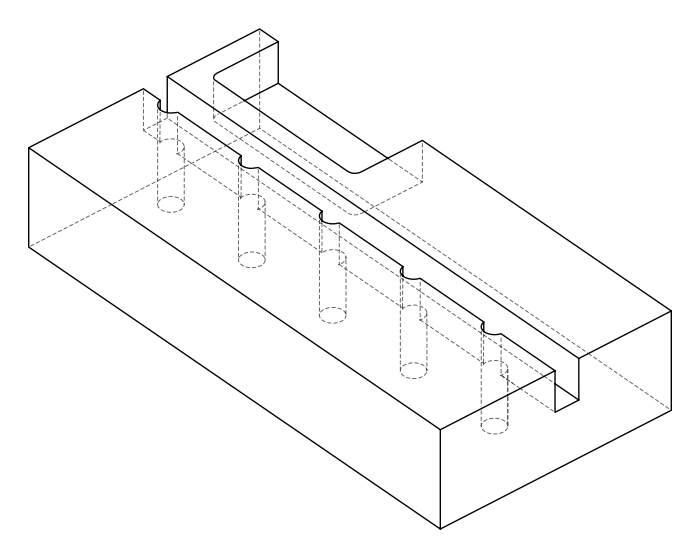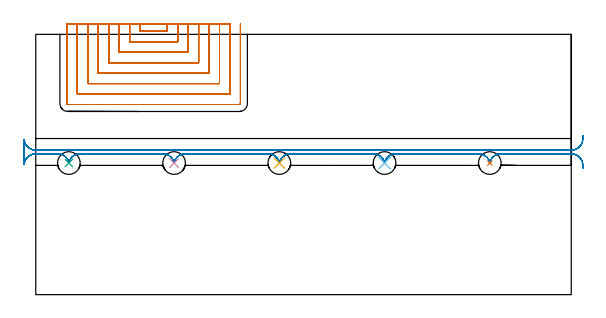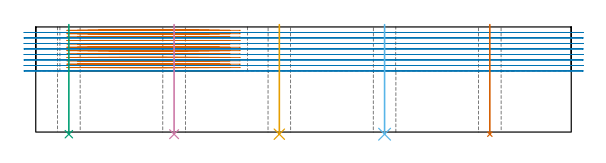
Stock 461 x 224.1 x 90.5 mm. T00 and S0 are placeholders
(PLAN: 7 operations, 2 tool changes, 85.2 min)
(1 MILL_SLOT | SLOT_PARTIAL_RECTANGULAR | NXT0201_011 | Follow Part, ap 3, ae 75% | 66.53 min | 405468 mm3)
(2 MILL_RECTANGULAR_SLOT | SLOT_RECTANGULAR | UGT0201_094 | Follow Part, ap 5, ae 75% | 16.81 min | 423568 mm3)
(3 INDEXABLE_INSERT_DRILL_THROUGH_HOLE_FROM_SOLID | STEP1HOLE | NXT0302_010 | 0.38 min | 15875 mm3)
(4 INDEXABLE_INSERT_DRILL_THROUGH_HOLE_FROM_SOLID_1 | STEP1HOLE_1 | NXT0302_010 | 0.38 min | 15901 mm3)
(5 INDEXABLE_INSERT_DRILL_THROUGH_HOLE_FROM_SOLID_2 | STEP1HOLE_2 | NXT0302_010 | 0.38 min | 15951 mm3)
(6 INDEXABLE_INSERT_DRILL_THROUGH_HOLE_FROM_SOLID_3 | STEP1HOLE_3 | NXT0302_010 | 0.38 min | 15822 mm3)
(7 INDEXABLE_INSERT_DRILL_THROUGH_HOLE_FROM_SOLID_4 | STEP1HOLE_4 | NXT0302_010 | 0.38 min | 15894 mm3)
(TOOL NXT0201_011 | ENDMILL 12mm [2P460-1200-NA 1630] | D12 FL38 Z6)
(TOOL UGT0201_094 | End mill 20 mm | D20 FL38 Z4)
(TOOL NXT0302_010 | Index. Insert Drill 19.5mm [880-D1950L25-05] | D19.5 PA176 FL98 Z2)
(OP 1 MILL_SLOT)
G17 G21 G94 G90
T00 M6
G54
G17 G0 G90 X89.8 Y233.1 S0 M3
G43 Z100.5 H1
Z87.585
G94 G1 Y230.1 F250.
Y226.7 F500.
X113.2
Y230.1
Y233.1 F250.
X80.8
Y230.1
Y217.7 F500.
X122.2
Y230.1
Y233.1 F250.
X71.8
Y230.1
Y208.7 F500.
X131.2
Y230.1
Y233.1 F250.
X62.8
Y230.1
Y199.7 F500.
X140.2
Y230.1
Y233.1 F250.
X53.8
Y230.1
Y190.7 F500.
X149.2
Y230.1
Y233.1 F250.
X44.8
Y230.1
Y181.7 F500.
X158.2
Y230.1
Y233.1 F250.
X35.8
Y230.1
Y172.7 F500.
X167.2
Y230.1
Y233.1 F250.
X26.8
Y230.1
Y164.5 F500.
G3 X27.6 Y163.7 R0.8
G1 X175.4
G3 X176.2 Y164.5 R0.8
G1 Y230.1
Y233.1 F250.
G0 X89.8 Z84.669
G1 Y230.1
Y226.7 F500.
X113.2
Y230.1
Y233.1 F250.
X80.8
Y230.1
Y217.7 F500.
X122.2
Y230.1
Y233.1 F250.
X71.8
Y230.1
Y208.7 F500.
X131.2
Y230.1
Y233.1 F250.
X62.8
Y230.1
Y199.7 F500.
X140.2
Y230.1
Y233.1 F250.
X53.8
Y230.1
Y190.7 F500.
X149.2
Y230.1
Y233.1 F250.
X44.8
Y230.1
Y181.7 F500.
X158.2
Y230.1
Y233.1 F250.
X35.8
Y230.1
Y172.7 F500.
X167.2
Y230.1
Y233.1 F250.
X26.8
Y230.1
Y164.5 F500.
G3 X27.6 Y163.7 R0.8
G1 X175.4
G3 X176.2 Y164.5 R0.8
G1 Y230.1
Y233.1 F250.
G0 X89.8 Z81.754
G1 Y230.1
Y226.7 F500.
X113.2
Y230.1
Y233.1 F250.
X80.8
Y230.1
Y217.7 F500.
X122.2
Y230.1
Y233.1 F250.
X71.8
Y230.1
Y208.7 F500.
X131.2
Y230.1
Y233.1 F250.
X62.8
Y230.1
Y199.7 F500.
X140.2
Y230.1
Y233.1 F250.
X53.8
Y230.1
Y190.7 F500.
X149.2
Y230.1
Y233.1 F250.
X44.8
Y230.1
Y181.7 F500.
X158.2
Y230.1
Y233.1 F250.
X35.8
Y230.1
Y172.7 F500.
X167.2
Y230.1
Y233.1 F250.
X26.8
Y230.1
Y164.5 F500.
G3 X27.6 Y163.7 R0.8
G1 X175.4
G3 X176.2 Y164.5 R0.8
G1 Y230.1
Y233.1 F250.
G0 X89.8 Z78.838
G1 Y230.1
Y226.7 F500.
X113.2
Y230.1
Y233.1 F250.
X80.8
Y230.1
Y217.7 F500.
X122.2
Y230.1
Y233.1 F250.
X71.8
Y230.1
Y208.7 F500.
X131.2
Y230.1
Y233.1 F250.
X62.8
Y230.1
Y199.7 F500.
X140.2
Y230.1
Y233.1 F250.
X53.8
Y230.1
Y190.7 F500.
X149.2
Y230.1
Y233.1 F250.
X44.8
Y230.1
Y181.7 F500.
X158.2
Y230.1
Y233.1 F250.
X35.8
Y230.1
Y172.7 F500.
X167.2
Y230.1
Y233.1 F250.
X26.8
Y230.1
Y164.5 F500.
G3 X27.6 Y163.7 R0.8
G1 X175.4
G3 X176.2 Y164.5 R0.8
G1 Y230.1
Y233.1 F250.
G0 X89.8 Z75.923
G1 Y230.1
Y226.7 F500.
X113.2
Y230.1
Y233.1 F250.
X80.8
Y230.1
Y217.7 F500.
X122.2
Y230.1
Y233.1 F250.
X71.8
Y230.1
Y208.7 F500.
X131.2
Y230.1
Y233.1 F250.
X62.8
Y230.1
Y199.7 F500.
X140.2
Y230.1
Y233.1 F250.
X53.8
Y230.1
Y190.7 F500.
X149.2
Y230.1
Y233.1 F250.
X44.8
Y230.1
Y181.7 F500.
X158.2
Y230.1
Y233.1 F250.
X35.8
Y230.1
Y172.7 F500.
X167.2
Y230.1
Y233.1 F250.
X26.8
Y230.1
Y164.5 F500.
G3 X27.6 Y163.7 R0.8
G1 X175.4
G3 X176.2 Y164.5 R0.8
G1 Y230.1
Y233.1 F250.
G0 X89.8 Z73.008
G1 Y230.1
Y226.7 F500.
X113.2
Y230.1
Y233.1 F250.
X80.8
Y230.1
Y217.7 F500.
X122.2
Y230.1
Y233.1 F250.
X71.8
Y230.1
Y208.7 F500.
X131.2
Y230.1
Y233.1 F250.
X62.8
Y230.1
Y199.7 F500.
X140.2
Y230.1
Y233.1 F250.
X53.8
Y230.1
Y190.7 F500.
X149.2
Y230.1
Y233.1 F250.
X44.8
Y230.1
Y181.7 F500.
X158.2
Y230.1
Y233.1 F250.
X35.8
Y230.1
Y172.7 F500.
X167.2
Y230.1
Y233.1 F250.
X26.8
Y230.1
Y164.5 F500.
G3 X27.6 Y163.7 R0.8
G1 X175.4
G3 X176.2 Y164.5 R0.8
G1 Y230.1
Y233.1 F250.
G0 X89.8 Z70.092
G1 Y230.1
Y226.7 F500.
X113.2
Y230.1
Y233.1 F250.
X80.8
Y230.1
Y217.7 F500.
X122.2
Y230.1
Y233.1 F250.
X71.8
Y230.1
Y208.7 F500.
X131.2
Y230.1
Y233.1 F250.
X62.8
Y230.1
Y199.7 F500.
X140.2
Y230.1
Y233.1 F250.
X53.8
Y230.1
Y190.7 F500.
X149.2
Y230.1
Y233.1 F250.
X44.8
Y230.1
Y181.7 F500.
X158.2
Y230.1
Y233.1 F250.
X35.8
Y230.1
Y172.7 F500.
X167.2
Y230.1
Y233.1 F250.
X26.8
Y230.1
Y164.5 F500.
G3 X27.6 Y163.7 R0.8
G1 X175.4
G3 X176.2 Y164.5 R0.8
G1 Y230.1
Y233.1 F250.
G0 X89.8 Z67.177
G1 Y230.1
Y226.7 F500.
X113.2
Y230.1
Y233.1 F250.
X80.8
Y230.1
Y217.7 F500.
X122.2
Y230.1
Y233.1 F250.
X71.8
Y230.1
Y208.7 F500.
X131.2
Y230.1
Y233.1 F250.
X62.8
Y230.1
Y199.7 F500.
X140.2
Y230.1
Y233.1 F250.
X53.8
Y230.1
Y190.7 F500.
X149.2
Y230.1
Y233.1 F250.
X44.8
Y230.1
Y181.7 F500.
X158.2
Y230.1
Y233.1 F250.
X35.8
Y230.1
Y172.7 F500.
X167.2
Y230.1
Y233.1 F250.
X26.8
Y230.1
Y164.5 F500.
G3 X27.6 Y163.7 R0.8
G1 X175.4
G3 X176.2 Y164.5 R0.8
G1 Y230.1
Y233.1 F250.
G0 X89.8 Z64.262
G1 Y230.1
Y226.7 F500.
X113.2
Y230.1
Y233.1 F250.
X80.8
Y230.1
Y217.7 F500.
X122.2
Y230.1
Y233.1 F250.
X71.8
Y230.1
Y208.7 F500.
X131.2
Y230.1
Y233.1 F250.
X62.8
Y230.1
Y199.7 F500.
X140.2
Y230.1
Y233.1 F250.
X53.8
Y230.1
Y190.7 F500.
X149.2
Y230.1
Y233.1 F250.
X44.8
Y230.1
Y181.7 F500.
X158.2
Y230.1
Y233.1 F250.
X35.8
Y230.1
Y172.7 F500.
X167.2
Y230.1
Y233.1 F250.
X26.8
Y230.1
Y164.5 F500.
G3 X27.6 Y163.7 R0.8
G1 X175.4
G3 X176.2 Y164.5 R0.8
G1 Y230.1
Y233.1 F250.
G0 X89.8 Z61.346
G1 Y230.1
Y226.7 F500.
X113.2
Y230.1
Y233.1 F250.
X80.8
Y230.1
Y217.7 F500.
X122.2
Y230.1
Y233.1 F250.
X71.8
Y230.1
Y208.7 F500.
X131.2
Y230.1
Y233.1 F250.
X62.8
Y230.1
Y199.7 F500.
X140.2
Y230.1
Y233.1 F250.
X53.8
Y230.1
Y190.7 F500.
X149.2
Y230.1
Y233.1 F250.
X44.8
Y230.1
Y181.7 F500.
X158.2
Y230.1
Y233.1 F250.
X35.8
Y230.1
Y172.7 F500.
X167.2
Y230.1
Y233.1 F250.
X26.8
Y230.1
Y164.5 F500.
G3 X27.6 Y163.7 R0.8
G1 X175.4
G3 X176.2 Y164.5 R0.8
G1 Y230.1
Y233.1 F250.
G0 X89.8 Z58.431
G1 Y230.1
Y226.7 F500.
X113.2
Y230.1
Y233.1 F250.
X80.8
Y230.1
Y217.7 F500.
X122.2
Y230.1
Y233.1 F250.
X71.8
Y230.1
Y208.7 F500.
X131.2
Y230.1
Y233.1 F250.
X62.8
Y230.1
Y199.7 F500.
X140.2
Y230.1
Y233.1 F250.
X53.8
Y230.1
Y190.7 F500.
X149.2
Y230.1
Y233.1 F250.
X44.8
Y230.1
Y181.7 F500.
X158.2
Y230.1
Y233.1 F250.
X35.8
Y230.1
Y172.7 F500.
X167.2
Y230.1
Y233.1 F250.
X26.8
Y230.1
Y164.5 F500.
G3 X27.6 Y163.7 R0.8
G1 X175.4
G3 X176.2 Y164.5 R0.8
G1 Y230.1
Y233.1 F250.
G0 X89.8 Z55.515
G1 Y230.1
Y226.7 F500.
X113.2
Y230.1
Y233.1 F250.
X80.8
Y230.1
Y217.7 F500.
X122.2
Y230.1
Y233.1 F250.
X71.8
Y230.1
Y208.7 F500.
X131.2
Y230.1
Y233.1 F250.
X62.8
Y230.1
Y199.7 F500.
X140.2
Y230.1
Y233.1 F250.
X53.8
Y230.1
Y190.7 F500.
X149.2
Y230.1
Y233.1 F250.
X44.8
Y230.1
Y181.7 F500.
X158.2
Y230.1
Y233.1 F250.
X35.8
Y230.1
Y172.7 F500.
X167.2
Y230.1
Y233.1 F250.
X26.8
Y230.1
Y164.5 F500.
G3 X27.6 Y163.7 R0.8
G1 X175.4
G3 X176.2 Y164.5 R0.8
G1 Y230.1
Y233.1 F250.
G0 X89.8 Z52.6
G1 Y230.1
Y226.7 F500.
X113.2
Y230.1
Y233.1 F250.
X80.8
Y230.1
Y217.7 F500.
X122.2
Y230.1
Y233.1 F250.
X71.8
Y230.1
Y208.7 F500.
X131.2
Y230.1
Y233.1 F250.
X62.8
Y230.1
Y199.7 F500.
X140.2
Y230.1
Y233.1 F250.
X53.8
Y230.1
Y190.7 F500.
X149.2
Y230.1
Y233.1 F250.
X44.8
Y230.1
Y181.7 F500.
X158.2
Y230.1
Y233.1 F250.
X35.8
Y230.1
Y172.7 F500.
X167.2
Y230.1
Y233.1 F250.
X26.8
Y230.1
Y164.5 F500.
G3 X27.6 Y163.7 R0.8
G1 X175.4
G3 X176.2 Y164.5 R0.8
G1 Y230.1
Y233.1 F250.
G0 Z100.5
M5
M2
(OP 2 MILL_RECTANGULAR_SLOT)
G17 G21 G94 G90
T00 M6
G54
G17 G0 G90 X471.202 Y136.617 S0 M3
G43 Z100.5 H0
Z85.762
G94 G1 X470.97 Y133.626 F250.
G2 X461. Y124.4 R10. F500.
G1 X0.
G2 X-9.97 Y133.626 R10.
G1 X-10.
Y112.074
X-9.97
G2 X0. Y121.3 R10.
G1 X18.855
G2 X28.5 Y113.941 R10.
X38.145 Y121.3 R10.
G1 X109.455
G2 X119.1 Y113.941 R10.
X128.745 Y121.3 R10.
G1 X200.055
G2 X209.7 Y113.941 R10.
X219.345 Y121.3 R10.
G1 X290.655
G2 X300.3 Y113.941 R10.
X309.945 Y121.3 R10.
G1 X381.255
G2 X390.9 Y113.941 R10.
X400.545 Y121.3 R10.
G1 X461.
G2 X470.97 Y112.074 R10.
G1 X471.202 Y109.083 F250.
G0 Y136.617 Z81.025
G1 X470.97 Y133.626
G2 X461. Y124.4 R10. F500.
G1 X0.
G2 X-9.97 Y133.626 R10.
G1 X-10.
Y112.074
X-9.97
G2 X0. Y121.3 R10.
G1 X18.855
G2 X28.5 Y113.941 R10.
X38.145 Y121.3 R10.
G1 X109.455
G2 X119.1 Y113.941 R10.
X128.745 Y121.3 R10.
G1 X200.055
G2 X209.7 Y113.941 R10.
X219.345 Y121.3 R10.
G1 X290.655
G2 X300.3 Y113.941 R10.
X309.945 Y121.3 R10.
G1 X381.255
G2 X390.9 Y113.941 R10.
X400.545 Y121.3 R10.
G1 X461.
G2 X470.97 Y112.074 R10.
G1 X471.202 Y109.083 F250.
G0 Y136.617 Z76.287
G1 X470.97 Y133.626
G2 X461. Y124.4 R10. F500.
G1 X0.
G2 X-9.97 Y133.626 R10.
G1 X-10.
Y112.074
X-9.97
G2 X0. Y121.3 R10.
G1 X18.855
G2 X28.5 Y113.941 R10.
X38.145 Y121.3 R10.
G1 X109.455
G2 X119.1 Y113.941 R10.
X128.745 Y121.3 R10.
G1 X200.055
G2 X209.7 Y113.941 R10.
X219.345 Y121.3 R10.
G1 X290.655
G2 X300.3 Y113.941 R10.
X309.945 Y121.3 R10.
G1 X381.255
G2 X390.9 Y113.941 R10.
X400.545 Y121.3 R10.
G1 X461.
G2 X470.97 Y112.074 R10.
G1 X471.202 Y109.083 F250.
G0 Y136.617 Z71.55
G1 X470.97 Y133.626
G2 X461. Y124.4 R10. F500.
G1 X0.
G2 X-9.97 Y133.626 R10.
G1 X-10.
Y112.074
X-9.97
G2 X0. Y121.3 R10.
G1 X18.855
G2 X28.5 Y113.941 R10.
X38.145 Y121.3 R10.
G1 X109.455
G2 X119.1 Y113.941 R10.
X128.745 Y121.3 R10.
G1 X200.055
G2 X209.7 Y113.941 R10.
X219.345 Y121.3 R10.
G1 X290.655
G2 X300.3 Y113.941 R10.
X309.945 Y121.3 R10.
G1 X381.255
G2 X390.9 Y113.941 R10.
X400.545 Y121.3 R10.
G1 X461.
G2 X470.97 Y112.074 R10.
G1 X471.202 Y109.083 F250.
G0 Y136.617 Z66.812
G1 X470.97 Y133.626
G2 X461. Y124.4 R10. F500.
G1 X0.
G2 X-9.97 Y133.626 R10.
G1 X-10.
Y112.074
X-9.97
G2 X0. Y121.3 R10.
G1 X18.855
G2 X28.5 Y113.941 R10.
X38.145 Y121.3 R10.
G1 X109.455
G2 X119.1 Y113.941 R10.
X128.745 Y121.3 R10.
G1 X200.055
G2 X209.7 Y113.941 R10.
X219.345 Y121.3 R10.
G1 X290.655
G2 X300.3 Y113.941 R10.
X309.945 Y121.3 R10.
G1 X381.255
G2 X390.9 Y113.941 R10.
X400.545 Y121.3 R10.
G1 X461.
G2 X470.97 Y112.074 R10.
G1 X471.202 Y109.083 F250.
G0 Y136.617 Z62.075
G1 X470.97 Y133.626
G2 X461. Y124.4 R10. F500.
G1 X0.
G2 X-9.97 Y133.626 R10.
G1 X-10.
Y112.074
X-9.97
G2 X0. Y121.3 R10.
G1 X18.855
G2 X28.5 Y113.941 R10.
X38.145 Y121.3 R10.
G1 X109.455
G2 X119.1 Y113.941 R10.
X128.745 Y121.3 R10.
G1 X200.055
G2 X209.7 Y113.941 R10.
X219.345 Y121.3 R10.
G1 X290.655
G2 X300.3 Y113.941 R10.
X309.945 Y121.3 R10.
G1 X381.255
G2 X390.9 Y113.941 R10.
X400.545 Y121.3 R10.
G1 X461.
G2 X470.97 Y112.074 R10.
G1 X471.202 Y109.083 F250.
G0 Y136.617 Z57.337
G1 X470.97 Y133.626
G2 X461. Y124.4 R10. F500.
G1 X0.
G2 X-9.97 Y133.626 R10.
G1 X-10.
Y112.074
X-9.97
G2 X0. Y121.3 R10.
G1 X18.855
G2 X28.5 Y113.941 R10.
X38.145 Y121.3 R10.
G1 X109.455
G2 X119.1 Y113.941 R10.
X128.745 Y121.3 R10.
G1 X200.055
G2 X209.7 Y113.941 R10.
X219.345 Y121.3 R10.
G1 X290.655
G2 X300.3 Y113.941 R10.
X309.945 Y121.3 R10.
G1 X381.255
G2 X390.9 Y113.941 R10.
X400.545 Y121.3 R10.
G1 X461.
G2 X470.97 Y112.074 R10.
G1 X471.202 Y109.083 F250.
G0 Y136.617 Z52.6
G1 X470.97 Y133.626
G2 X461. Y124.4 R10. F500.
G1 X0.
G2 X-9.97 Y133.626 R10.
G1 X-10.
Y112.074
X-9.97
G2 X0. Y121.3 R10.
G1 X18.855
G2 X28.5 Y113.941 R10.
X38.145 Y121.3 R10.
G1 X109.455
G2 X119.1 Y113.941 R10.
X128.745 Y121.3 R10.
G1 X200.055
G2 X209.7 Y113.941 R10.
X219.345 Y121.3 R10.
G1 X290.655
G2 X300.3 Y113.941 R10.
X309.945 Y121.3 R10.
G1 X381.255
G2 X390.9 Y113.941 R10.
X400.545 Y121.3 R10.
G1 X461.
G2 X470.97 Y112.074 R10.
G1 X471.202 Y109.083 F250.
G0 Z100.5
M5
M2
(OP 3 INDEXABLE_INSERT_DRILL_THROUGH_HOLE_FROM_SOLID)
G17 G21 G94 G90
T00 M6
G54
G17 G0 G90 X28.5 Y113.3 S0 M3
G43 Z100.5 H1
G94 G81 G98 Z-1.84 F250. R92.5
G80
M5
M2
(OP 4 INDEXABLE_INSERT_DRILL_THROUGH_HOLE_FROM_SOLID_1)
G17 G21 G94 G90
T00 M6
G54
G17 G0 G90 X119.1 Y113.3 S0 M3
G43 Z100.5 H1
G94 G81 G98 Z-1.84 F250. R92.5
G80
M5
M2
(OP 5 INDEXABLE_INSERT_DRILL_THROUGH_HOLE_FROM_SOLID_2)
G17 G21 G94 G90
T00 M6
G54
G17 G0 G90 X209.7 Y113.3 S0 M3
G43 Z100.5 H1
G94 G81 G98 Z-1.84 F250. R92.5
G80
M5
M2
(OP 6 INDEXABLE_INSERT_DRILL_THROUGH_HOLE_FROM_SOLID_3)
G17 G21 G94 G90
T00 M6
G54
G17 G0 G90 X300.3 Y113.3 S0 M3
G43 Z100.5 H1
G94 G81 G98 Z-1.84 F250. R92.5
G80
M5
M2
(OP 7 INDEXABLE_INSERT_DRILL_THROUGH_HOLE_FROM_SOLID_4)
G17 G21 G94 G90
T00 M6
G54
G17 G0 G90 X390.9 Y113.3 S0 M3
G43 Z100.5 H1
G94 G81 G98 Z-1.84 F250. R92.5
G80
M5
M2
